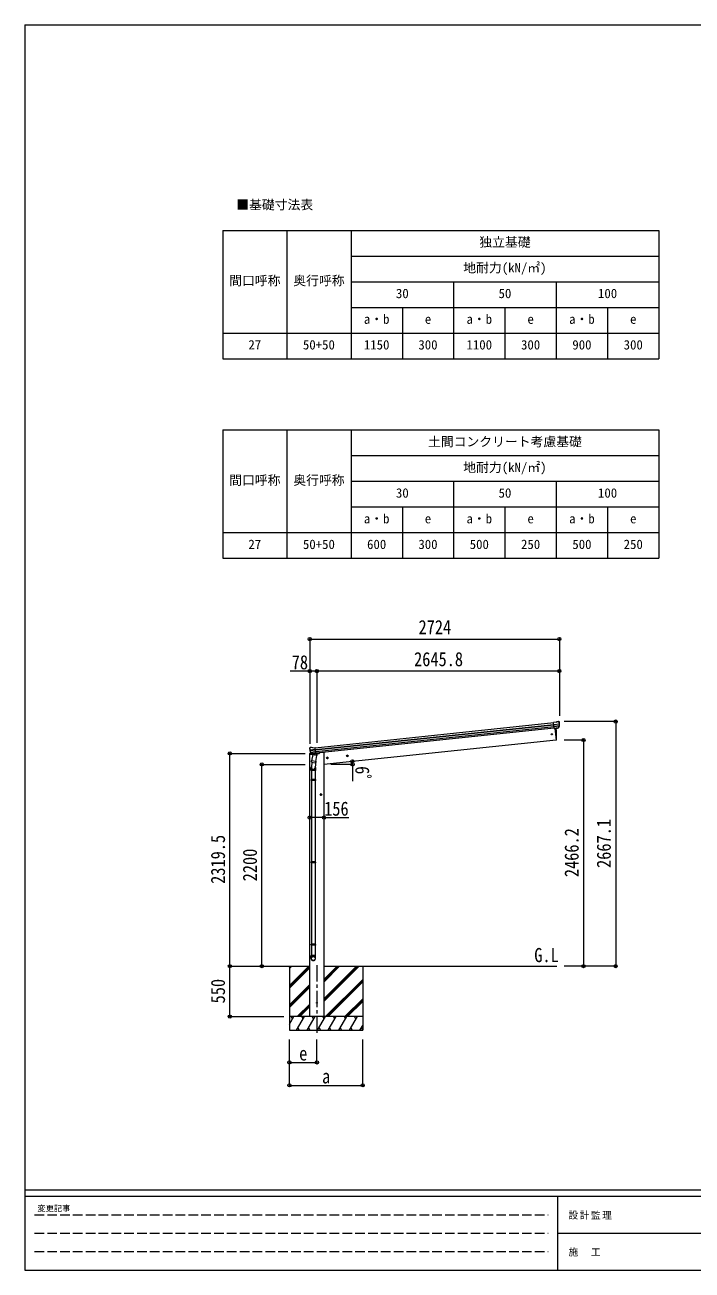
# Model space of a CAD drawing. Units: millimetres at full size, sheet at 1:35; some dimension numbers follow another scale. Extents: x -9837 to 9837, y -6790 to 6790.
# Drawn here: x -9837 to -2556, y -6790 to 6790 of the extents above; entities that cross this region are included whole.
import ezdxf
from ezdxf.enums import TextEntityAlignment as Align

# ---------------------------------------------------------------- set-up
doc = ezdxf.new("R2010")
doc.units = ezdxf.units.MM
doc.header["$LTSCALE"] = 35
doc.header["$PDMODE"] = 32
doc.header["$PDSIZE"] = 35
doc.linetypes.add('CHAIN1', pattern=[8, 5, -1, 1, -1])
doc.linetypes.add('DASHED3', pattern=[4, 3, -1])
for name, color, linetype, lineweight in [('0-0_0', 7, 'Continuous', 9), ('0-1_本体', 5, 'CHAIN1', 9), ('0-3_ELV2', 4, 'Continuous', 9), ('0-6_OTH_LINE', 6, 'Continuous', 9), ('0-9_OUTLINE', 7, 'Continuous', 9), ('0-E_DET2', 7, 'Continuous', 18), ('F-0_240', 7, 'Continuous', 9)]:
    doc.layers.add(name, color=color, linetype=linetype, lineweight=lineweight)
doc.layers.add('0-7_SHAPE', color=7, linetype='Continuous')
doc.styles.add('ＭＳ ゴシック', font='')
doc.styles.get('ＭＳ ゴシック').set_extended_font_data('MS Gothic')

msp = doc.modelspace()

# ---------------------------------------------------------------- linework, layer by layer
at = {"layer": '0-0_0'}
for p, q in [((-7179.64, -3475.1), (-6728.5, -3475.1)), ((-6950.75, -3475.1), (-6950.75, -4175.1)), ((-6950.75, -3686.33), (-6739.52, -3475.1)), ((-6950.75, -3502.48), (-6923.37, -3475.1)), ((-6950.75, -3488.34), (-6937.51, -3475.1)), ((-6950.75, -3700.47), (-6728.5, -3478.22)), ((-6950.75, -3714.61), (-6728.5, -3492.37)), ((-6573, -3475.1), (-4033.05, -3475.1)), ((-6573, -3857.36), (-6190.74, -3475.1)), ((-6573, -3829.08), (-6219.02, -3475.1)), ((-6573, -3843.22), (-6204.88, -3475.1)), ((-6573, -3645.23), (-6402.87, -3475.1)), ((-6573, -3631.09), (-6417.01, -3475.1)), ((-6573, -3616.95), (-6431.16, -3475.1)), ((-6150.75, -3475.1), (-6150.75, -4175.1)), ((-6556.9, -4025.1), (-6150.75, -3618.96)), ((-6542.75, -4025.1), (-6150.75, -3633.11)), ((-6528.61, -4025.1), (-6150.75, -3647.25)), ((-6950.75, -3898.46), (-6728.5, -3676.21)), ((-6950.75, -3912.6), (-6728.5, -3690.35)), ((-6950.75, -3926.75), (-6728.5, -3704.5)), ((-6865.26, -4025.1), (-6728.5, -3888.34)), ((-6851.12, -4025.1), (-6728.5, -3902.49)), ((-6836.98, -4025.1), (-6728.5, -3916.63)), ((-6344.76, -4025.1), (-6150.75, -3831.09)), ((-6330.62, -4025.1), (-6150.75, -3845.24)), ((-6316.48, -4025.1), (-6150.75, -3859.38)), ((-6150.75, -4025.1), (-6950.75, -4025.1)), ((-6950.75, -4108.93), (-6902.35, -4025.1)), ((-6917.36, -4051.08), (-6932.36, -4025.1)), ((-6873.49, -4175.1), (-6786.88, -4025.1)), ((-6801.89, -4051.08), (-6816.89, -4025.1)), ((-6758.02, -4175.1), (-6671.41, -4025.1)), ((-6686.42, -4051.08), (-6701.42, -4025.1)), ((-6642.55, -4175.1), (-6555.94, -4025.1)), ((-6570.95, -4051.08), (-6585.95, -4025.1)), ((-6527.08, -4175.1), (-6440.47, -4025.1)), ((-6455.48, -4051.08), (-6470.48, -4025.1)), ((-6411.61, -4175.1), (-6325, -4025.1)), ((-6355, -4025.1), (-6340, -4051.08)), ((-6296.14, -4175.1), (-6209.53, -4025.1)), ((-6224.53, -4051.08), (-6239.54, -4025.1)), ((-6950.75, -4175.1), (-6150.75, -4175.1)), ((-6858.49, -4149.12), (-6843.49, -4175.1)), ((-6743.02, -4149.12), (-6728.02, -4175.1)), ((-6627.55, -4149.12), (-6612.55, -4175.1)), ((-6512.08, -4149.12), (-6497.08, -4175.1)), ((-6396.61, -4149.12), (-6381.61, -4175.1)), ((-6281.14, -4149.12), (-6266.14, -4175.1)), ((-6180.67, -4175.1), (-6150.75, -4123.29)), ((-6165.67, -4149.12), (-6150.75, -4174.95))]:
    msp.add_line(p, q, dxfattribs=at)
at = {"layer": '0-1_本体'}
msp.add_line((-6650.75, -3466.11), (-6650.75, -4225.32), dxfattribs=at)
at = {"layer": '0-3_ELV2'}
for p, q in [((-4040.53, -814.87), (-4028.93, -807.9)), ((-4027.7, -807.48), (-4014.22, -806.07)), ((-4010.55, -807.15), (-4010.55, -807.15)), ((-4010.55, -807.15), (-4005.37, -811.35)), ((-4003.98, -815.05), (-4004.29, -813.2)), ((-6668.6, -1093.1), (-4066.85, -819.64)), ((-6666.61, -1111.99), (-4064.86, -838.54)), ((-6666.18, -1116.17), (-4064.42, -842.72)), ((-6664.08, -1136.03), (-4062.33, -862.58)), ((-4060.58, -879.31), (-6662.32, -1152.77)), ((-4040.53, -814.87), (-4067.06, -817.65)), ((-4060.27, -882.21), (-4067.06, -817.65)), ((-4064.9, -838.18), (-4005.16, -831.9)), ((-4004.68, -837.77), (-4064.28, -844.04)), ((-4005.52, -854.53), (-4062.55, -860.52)), ((-4006.91, -859.19), (-4062.08, -864.99)), ((-4016.92, -877.42), (-4060.29, -881.98)), ((-4060.27, -882.21), (-4050.33, -881.16)), ((-4053.39, -881.48), (-4040, -1008.87)), ((-4050.33, -881.16), (-4050.05, -881.22)), ((-4050.05, -881.22), (-4024.72, -878.56)), ((-4024.72, -878.56), (-4024.47, -878.44)), ((-4024.47, -878.44), (-4016.78, -877.63)), ((-4015.47, -875.77), (-4006.02, -857.47)), ((-4014.41, -876.19), (-4004.29, -857.94)), ((-4040, -1008.87), (-6573.5, -1275.15)), ((-4040, -1008.87), (-4037.95, -1008.58)), ((-6730.75, -1160.26), (-6731.65, -1167.09)), ((-6731.65, -1167.09), (-6697.92, -1163.55)), ((-6731.04, -1101.67), (-6731.12, -1099.8)), ((-6729.76, -1096.91), (-6730.45, -1097.77)), ((-6726.26, -1092.59), (-6729.76, -1096.91)), ((-6728.5, -4025.1), (-6728.5, -1166.76)), ((-6711.24, -1155.9), (-6728.09, -1157.67)), ((-6666.65, -1111.64), (-6726.39, -1117.92)), ((-6726.26, -1092.59), (-6726.26, -1092.58)), ((-6725.64, -1123.76), (-6666.03, -1117.49)), ((-6722.9, -1090.76), (-6722.9, -1090.76)), ((-6708.13, -1159.31), (-6721.82, -1143.56)), ((-6721.33, -1139.97), (-6664.3, -1133.98)), ((-6707.18, -1158.68), (-6720.23, -1142.74)), ((-6719, -1144.24), (-6663.83, -1138.44)), ((-6697.82, -1159.42), (-6705.51, -1160.23)), ((-6705.42, -1159.99), (-6662.04, -1155.43)), ((-6704.67, -1160.24), (-6703.11, -1160.07)), ((-6703.11, -1160.07), (-6665.57, -1156.13)), ((-6697.55, -1159.49), (-6697.82, -1159.42)), ((-6672.22, -1156.82), (-6697.55, -1159.49)), ((-6695.33, -1093.9), (-6668.81, -1091.11)), ((-6671.97, -1156.71), (-6672.22, -1156.82)), ((-6662.02, -1155.66), (-6671.97, -1156.71)), ((-6662.02, -1155.66), (-6668.81, -1091.11)), ((-6665.57, -1156.13), (-6664, -1155.96)), ((-6657.9, -1159.34), (-6628.64, -1156.27)), ((-6623.78, -1148.72), (-6624.2, -1151.95)), ((-6537.57, -1196.46), (-6543.65, -1200.87)), ((-6543.65, -1200.87), (-6542.86, -1208.34)), ((-6542.86, -1208.34), (-6536, -1211.39)), ((-6530.72, -1199.51), (-6537.57, -1196.46)), ((-6318.78, -1173.47), (-6324.85, -1177.88)), ((-6324.85, -1177.88), (-6324.07, -1185.34)), ((-6324.07, -1185.34), (-6317.21, -1188.39)), ((-6311.92, -1176.52), (-6318.78, -1173.47)), ((-6607, -1597.15), (-6613.5, -1600.9)), ((-6613.5, -1600.9), (-6613.5, -1608.41)), ((-6613.5, -1608.41), (-6607, -1612.16)), ((-6600.5, -1600.9), (-6607, -1597.15))]:
    msp.add_line(p, q, dxfattribs=at)
for points in [[(-6709.41, -1089.34), (-6709.41, -1089.34), (-6722.9, -1090.76)], [(-6695.33, -1093.9), (-6708.12, -1089.49), (-6708.12, -1089.49)], [(-6573, -4025.1), (-6573, -1146.1), (-6593, -1146.1), (-6623.86, -1149.34)], [(-6536, -1211.39), (-6529.93, -1206.98), (-6530.72, -1199.51)], [(-6317.21, -1188.39), (-6311.14, -1183.98), (-6311.92, -1176.52)], [(-6607, -1612.16), (-6600.5, -1608.41), (-6600.5, -1600.9)]]:
    msp.add_lwpolyline(points, dxfattribs=at)
for centre, radius in [((-4086.79, -946.32), 6.5), ((-6536.79, -1203.93), 8.5), ((-6536.79, -1203.93), 7.7), ((-6536.79, -1203.93), 6.5), ((-6317.99, -1180.93), 8.5), ((-6317.99, -1180.93), 7.7), ((-6317.99, -1180.93), 6.5), ((-6607, -1604.65), 8.5), ((-6607, -1604.65), 7.7), ((-6607, -1604.65), 6.5), ((-6650.75, -3875.1), 4.5)]:
    msp.add_circle(centre, radius, dxfattribs=at)
for centre, radius, start, end in [((-4027.39, -810.47), 3, 96.02369, 120.97631), ((-4013.7, -811.04), 5, 51.04426, 95.95574), ((-4197.54, -836.7), 192.44, 1.4271, 6.57578), ((-4934.6, -968.66), 900, 357.63919, 5.64987), ((-4017.03, -874.74), 2.99, 285.2717, 331.00739), ((-4008.68, -856.09), 3, 332.69111, 354.20009), ((-4204.88, -836.16), 200.2, 354.20009, 359.53883), ((-3959.89, -829.79), 45.32, 182.67122, 185.64518), ((-4004.49, -839.11), 1.35, 95.1605, 97.91927), ((-4001.89, -837.55), 2.74, 179.02151, 184.43412), ((-4006.92, -856.48), 3, 331, 354.13916), ((-4204.88, -836.16), 202, 354.13916, 6), ((-4038.36, -1005.61), 3, 278, 357.63919), ((-6530.15, -1080.56), 202, 186, 197.86084), ((-6727.78, -1160.65), 3, 96, 172.5), ((-6537.21, -1082.61), 192.44, 185.42422, 190.5729), ((-6771.11, -1125.26), 45.32, 6.35482, 9.32878), ((-6722.37, -1095.73), 5, 96.04426, 140.95574), ((-6728.41, -1124.12), 2.74, 7.56588, 12.97849), ((-6725.54, -1125.1), 1.35, 94.08073, 96.8395), ((-6530.15, -1080.56), 200.2, 192.46117, 197.79991), ((-6719.56, -1141.59), 3, 197.86084, 221), ((-6717.91, -1140.84), 3, 197.79991, 219.30889), ((-6709.1, -1092.33), 3, 71.02369, 95.97631), ((-6705.87, -1157.35), 2.99, 220.99261, 266.7283), ((-6704.72, -1159.74), 0.5, 240.73754, 276), ((-6664.05, -1155.46), 0.5, 276, 311.26246), ((-6629.16, -1151.29), 5, 276, 352.5)]:
    msp.add_arc(centre, radius, start, end, dxfattribs=at)
for centre, major_axis, ratio, start_param, end_param in [((-4006.24, -814.65), (-0.87, 5.91), 0.020485, 0.67143203, 1.56913061), ((-4011.64, -810.13), (5.88, -1.31), 0.24881, 0.46058498, 0.46410383), ((-4007.26, -813.68), (-2.34, 1.9), 0.995767, 3.98597162, 4.71238898), ((-4017.23, -874.44), (-0.11, 3), 0.642905, 3.24593831, 4.20392797), ((-4017.1, -874.65), (1.66, -2.51), 0.997631, 5.80419048, 5.89294842), ((-4017.17, -874.54), (3.53, -2.11), 0.650902, 5.25614477, 5.32895537), ((-4014.8, -874.19), (1.08, 3.13), 0.040856, 2.11350352, 2.14162489), ((-4202.57, -858.11), (-20.92, 199.05), 0.994373, 4.71137894, 4.7277536), ((-6527.84, -1102.5), (-20.92, 199.05), 0.994373, 4.71137894, 4.7277536), ((-6728.12, -1099.65), (1.9, 2.34), 0.995767, 1.57079633, 2.29721369), ((-6724.58, -1095.27), (-5.48, -2.51), 0.24881, 5.81908147, 5.82260033), ((-6728.91, -1100.81), (-0.38, 5.97), 0.020485, 4.7140547, 5.61175327), ((-6527.84, -1102.5), (-20.92, 199.05), 0.994373, 1.55543171, 1.57180637), ((-6708.17, -1157.27), (-1.71, 2.84), 0.040856, 4.14156042, 4.16968179), ((-6705.73, -1157.02), (-0.51, 2.96), 0.642905, 2.07925734, 3.03724699), ((-6705.78, -1157.12), (-3.02, -2.79), 0.650902, 0.95422993, 1.02704053), ((-6705.82, -1157.24), (-1.1, -2.8), 0.997631, 0.39023689, 0.47899483)]:
    msp.add_ellipse(centre, major_axis=major_axis, ratio=ratio, start_param=start_param, end_param=end_param, dxfattribs=at)
at = {"layer": '0-6_OTH_LINE'}
for p, q in [((-6728.5, 91.95), (-6728.5, -1049.12)), ((-6728.5, 91.95), (-4004.96, 91.95)), ((-4004.96, 91.95), (-4004.96, -745.23)), ((-6728.5, -257.05), (-6728.5, -745.23)), ((-4004.96, -257.05), (-6650.75, -257.05)), ((-6650.75, -257.05), (-6650.75, -1040.95)), ((-4004.96, -257.05), (-4004.96, -745.23)), ((-3390.26, -808.05), (-3954.12, -808.05)), ((-3390.26, -808.05), (-3390.26, -3475.1)), ((-3741.26, -1008.87), (-3954.12, -1008.87)), ((-3741.26, -1008.87), (-3741.26, -3475.1)), ((-7600.75, -3475.1), (-7600.75, -1155.61)), ((-7600.75, -1155.61), (-6779, -1155.61)), ((-7251.75, -3475.1), (-7251.75, -1275.1)), ((-7251.75, -1275.1), (-6779, -1275.1)), ((-6573, -1854.65), (-6728.5, -1854.65)), ((-7600.75, -3475.1), (-7010.36, -3475.1)), ((-7600.75, -4025.1), (-7600.75, -3475.1)), ((-7251.75, -3475.1), (-7010.36, -3475.1)), ((-3741.26, -3475.1), (-3954.12, -3475.1)), ((-3390.26, -3475.1), (-3954.12, -3475.1)), ((-7600.75, -4025.1), (-7010.36, -4025.1)), ((-6950.75, -4775.1), (-6950.75, -4276.1)), ((-6950.75, -4525.1), (-6950.75, -4276.1)), ((-6650.75, -4525.1), (-6650.75, -4276.1)), ((-6150.75, -4775.1), (-6150.75, -4276.1)), ((-6950.75, -4525.1), (-6650.75, -4525.1)), ((-6950.75, -4775.1), (-6150.75, -4775.1))]:
    msp.add_line(p, q, dxfattribs=at)
at = {"layer": '0-6_OTH_LINE', "lineweight": 18}
for p, q in [((-6261.35, -1275.15), (-6499.14, -1275.15)), ((-6261.35, -1275.15), (-6261.35, -1456.66)), ((-6573, -1854.65), (-6300.96, -1854.65))]:
    msp.add_line(p, q, dxfattribs=at)
at = {"layer": '0-6_OTH_LINE'}
msp.add_lwpolyline([(-6650.75, -257.05), (-6728.5, -257.05), (-6942.03, -257.05)], dxfattribs=at)
msp.add_arc((-6499.14, -1275.15), 237.79, 0, 7.8733, dxfattribs=at)
for p in [(-6728.5, 91.95), (-4004.96, 91.95), (-6728.5, -257.05), (-6650.75, -257.05), (-4004.96, -257.05), (-3390.26, -808.05), (-3741.26, -1008.87), (-7600.75, -1155.61), (-7251.75, -1275.1), (-6263.59, -1242.58), (-6261.35, -1275.15), (-6728.5, -1854.65), (-6573, -1854.65), (-7600.75, -3475.1), (-7251.75, -3475.1), (-3741.26, -3475.1), (-3390.26, -3475.1), (-7600.75, -4025.1), (-6950.75, -4525.1), (-6650.75, -4525.1), (-6950.75, -4775.1), (-6150.75, -4775.1)]:
    msp.add_point(p, dxfattribs=at)
at = {"layer": '0-9_OUTLINE'}
for p, q in [((-6694.69, -1168.6), (-6708.05, -1234.25)), ((-6704.67, -1160.24), (-6664, -1155.96)), ((-6701.31, -1160.54), (-6701.46, -1161.26)), ((-6700.85, -1162.39), (-6676.09, -1172.15)), ((-6649.81, -1177.73), (-6694.69, -1168.6)), ((-6692.51, -1165.68), (-6693.17, -1168.91)), ((-6671.7, -1157.16), (-6674.62, -1171.51)), ((-6663.17, -1243.38), (-6649.81, -1177.73)), ((-6662.19, -1154.08), (-6661.26, -1154.27)), ((-6661.26, -1154.27), (-6650.06, -1171.19)), ((-6650.06, -1171.19), (-6651.33, -1177.42)), ((-6713.35, -1342.43), (-6713.35, -1308.07)), ((-6667.35, -1342.43), (-6713.35, -1342.43)), ((-6711.35, -1342.43), (-6711.35, -1439.17)), ((-6705.64, -1249.54), (-6711.2, -1305.26)), ((-6710.52, -1246.5), (-6708.03, -1234.26)), ((-6710.31, -1247.9), (-6710.31, -1247.9)), ((-6708.98, -1248.86), (-6668.02, -1257.19)), ((-6663.17, -1243.38), (-6708.05, -1234.25)), ((-6662.73, -1241.25), (-6669.38, -1308.99)), ((-6669.35, -1342.43), (-6669.35, -1439.17)), ((-6667.35, -1307.77), (-6667.35, -1342.43)), ((-6663.18, -1243.38), (-6665.72, -1255.85)), ((-6713.35, -1441.17), (-6712.35, -1439.17)), ((-6667.35, -1441.17), (-6713.35, -1441.17)), ((-6667.35, -1449.17), (-6713.35, -1449.17)), ((-6668.35, -1439.17), (-6712.35, -1439.17)), ((-6668.35, -1451.17), (-6712.35, -1451.17)), ((-6711.35, -1451.17), (-6711.35, -2337.36)), ((-6669.35, -1451.17), (-6669.35, -2337.36)), ((-6667.35, -1441.17), (-6668.35, -1439.17)), ((-6667.35, -1449.17), (-6668.35, -1451.17)), ((-6667.35, -1441.17), (-6667.35, -1449.17)), ((-6713.35, -2339.36), (-6712.35, -2337.36)), ((-6667.35, -2339.36), (-6713.35, -2339.36)), ((-6667.35, -2347.36), (-6713.35, -2347.36)), ((-6668.35, -2337.36), (-6712.35, -2337.36)), ((-6668.35, -2349.36), (-6712.35, -2349.36)), ((-6711.35, -2349.36), (-6711.35, -3235.54)), ((-6669.35, -2349.36), (-6669.35, -3235.54)), ((-6667.35, -2339.36), (-6668.35, -2337.36)), ((-6667.35, -2347.36), (-6668.35, -2349.36)), ((-6667.35, -2339.36), (-6667.35, -2347.36)), ((-6713.35, -3237.54), (-6712.35, -3235.54)), ((-6667.35, -3237.54), (-6713.35, -3237.54)), ((-6667.35, -3245.54), (-6713.35, -3245.54)), ((-6668.35, -3235.54), (-6712.35, -3235.54)), ((-6668.35, -3247.54), (-6712.35, -3247.54)), ((-6711.35, -3247.54), (-6711.35, -3357.54)), ((-6669.35, -3247.54), (-6669.35, -3357.54)), ((-6667.35, -3237.54), (-6668.35, -3235.54)), ((-6667.35, -3245.54), (-6668.35, -3247.54)), ((-6667.35, -3237.54), (-6667.35, -3245.54)), ((-6713.35, -3391.69), (-6713.35, -3357.54)), ((-6667.35, -3357.54), (-6713.35, -3357.54)), ((-6667.35, -3391.69), (-6667.35, -3357.54))]:
    msp.add_line(p, q, dxfattribs=at)
for points in [[(-6713.35, -1441.17), (-6713.35, -1449.17), (-6712.35, -1451.17)], [(-6713.35, -2339.36), (-6713.35, -2347.36), (-6712.35, -2349.36)], [(-6713.35, -3237.54), (-6713.35, -3245.54), (-6712.35, -3247.54)]]:
    msp.add_lwpolyline(points, dxfattribs=at)
for centre, radius, start, end in [((-6704.72, -1159.74), 0.5, 240.73754, 276), ((-6701.8, -1160.44), 0.5, 348.5, 96), ((-6700.48, -1161.46), 1, 168.5, 248.5), ((-6675.62, -1171.23), 1.03, 242.53897, 344.46569), ((-6671.12, -1157.32), 0.604, 93.09842, 164.70595), ((-6664.05, -1155.46), 0.5, 276, 311.26246), ((-6683.35, -1308.07), 30, 177.45142, 180), ((-6708.62, -1246.93), 1.95, 167.54017, 209.97766), ((-6708.58, -1246.9), 2, 209.90962, 258.5), ((-6667.62, -1255.24), 2, 258.5, 341.96843)]:
    msp.add_arc(centre, radius, start, end, dxfattribs=at)
for centre, major_axis, ratio, start_param, end_param in [((-6690.35, -1307.77), (23, 0), 0.996195, 2.62193603, 6.60747969), ((-6690.35, -1307.77), (21, 0), 0.996195, 3.02154981, 6.2247991), ((-6690.35, -3389.94), (-23, 0), 0.996195, 3.14159265, 6.28318531), ((-6690.35, -3391.69), (-23, 0), 0.996195, 3.14159265, 6.28318531), ((-6690.35, -3391.69), (0, -23.43), 0.981806, 4.71238898, 7.85398163)]:
    msp.add_ellipse(centre, major_axis=major_axis, ratio=ratio, start_param=start_param, end_param=end_param, dxfattribs=at)
msp.add_ellipse((-6690.35, -3391.69), major_axis=(21, 0), ratio=0.996195, dxfattribs=at)
at = {"layer": '0-E_DET2'}
for p, q in [((-7678.34, 4549.39), (-7678.34, 3149.39)), ((-7678.34, 4549.39), (-2920.78, 4549.39)), ((-6978.34, 4549.39), (-6978.34, 3149.39)), ((-6278.34, 4549.39), (-6278.34, 3149.39)), ((-2918.34, 4549.39), (-2918.34, 3149.39)), ((-6278.34, 4269.39), (-2920.78, 4269.39)), ((-6278.34, 3989.39), (-2920.78, 3989.39)), ((-5158.34, 3989.39), (-5158.34, 3149.39)), ((-4038.34, 3989.39), (-4038.34, 3149.39)), ((-6278.34, 3709.39), (-2920.78, 3709.39)), ((-5718.34, 3709.39), (-5718.34, 3149.39)), ((-4598.34, 3709.39), (-4598.34, 3149.39)), ((-3478.34, 3709.39), (-3478.34, 3149.39)), ((-7678.34, 3429.39), (-2920.78, 3429.39)), ((-7678.34, 3149.39), (-2920.78, 3149.39)), ((-7678.34, 2373.18), (-7678.34, 973.18)), ((-7678.34, 2373.18), (-2920.78, 2373.18)), ((-6978.34, 2373.18), (-6978.34, 973.18)), ((-6278.34, 2373.18), (-6278.34, 973.18)), ((-2918.34, 2373.18), (-2918.34, 973.18)), ((-6278.34, 2093.18), (-2920.78, 2093.18)), ((-6278.34, 1813.18), (-2920.78, 1813.18)), ((-5158.34, 1813.18), (-5158.34, 973.18)), ((-4038.34, 1813.18), (-4038.34, 973.18)), ((-6278.34, 1533.18), (-2920.78, 1533.18)), ((-5718.34, 1533.18), (-5718.34, 973.18)), ((-4598.34, 1533.18), (-4598.34, 973.18)), ((-3478.34, 1533.18), (-3478.34, 973.18)), ((-7678.34, 1253.18), (-2920.78, 1253.18)), ((-7678.34, 973.18), (-2920.78, 973.18))]:
    msp.add_line(p, q, dxfattribs=at)
at = {"layer": 'F-0_240', "color": 5}
for p, q in [((-9837.4, 6790), (-9837.4, -6790)), ((-9837.4, 6790), (9342.6, 6790)), ((-9837.4, -5915), (9342.6, -5915)), ((-9837.4, -5985), (6231.38, -5985)), ((-4023.62, -5985), (-4023.62, -6790)), ((-4023.62, -6387.5), (3151.38, -6387.5)), ((-9837.4, -6790), (9342.6, -6790))]:
    msp.add_line(p, q, dxfattribs=at)
at = {"layer": 'F-0_240', "color": 4, "linetype": 'DASHED3'}
for p, q in [((-9732.4, -6186.25), (-4128.62, -6186.25)), ((-9732.4, -6387.5), (-4128.62, -6387.5)), ((-9732.4, -6588.75), (-4128.62, -6588.75))]:
    msp.add_line(p, q, dxfattribs=at)

# ---------------------------------------------------------------- texts
at = {"layer": '0-6_OTH_LINE', "color": 7, "style": 'ＭＳ ゴシック', "width": 0.85}
for s, p in [('2724', (-5541.73, 98.95)), ('78', (-6925.38, -284.32)), ('2645.8', (-5590.35, -250.05)), ('156', (-6571.58, -1880.42)), ('e', (-6844.5, -4550.1)), ('a', (-6594.5, -4800.1))]:
    msp.add_text(s, height=154, dxfattribs=at).set_placement(p, align=Align.BOTTOM_LEFT)
for s, rotation, p in [('6ﾟ', 270, (-6276.81, -1294.18)), ('2667.1', 90, (-3397.26, -2404.07)), ('2466.2', 90, (-3748.26, -2504.49)), ('2319.5', 90, (-7607.75, -2577.86)), ('2200', 90, (-7258.75, -2550.1)), ('550', 90, (-7607.75, -3881.35))]:
    msp.add_text(s, height=154, rotation=rotation, dxfattribs=at).set_placement(p, align=Align.BOTTOM_LEFT)
at = {"layer": '0-7_SHAPE', "style": 'ＭＳ ゴシック', "width": 0.85}
msp.add_text('G.L', height=154, dxfattribs=at).set_placement((-4278.76, -3477.3), align=Align.BOTTOM_LEFT)
at = {"layer": '0-E_DET2', "style": 'ＭＳ ゴシック'}
for s, p in [('■基礎寸法表', (-7530.92, 4747.4)), ('独立基礎', (-4878.34, 4339.39)), ('地耐力(kN/㎡)', (-5053.34, 4059.39)), ('間口呼称', (-7608.34, 3919.39)), ('奥行呼称', (-6908.34, 3919.39)), ('30', (-5788.34, 3779.39)), ('50', (-4668.34, 3779.39)), ('100', (-3583.34, 3779.39)), ('a・b', (-6138.34, 3499.39)), ('e', (-5473.34, 3499.39)), ('a・b', (-5018.34, 3499.39)), ('e', (-4353.34, 3499.39)), ('a・b', (-3898.34, 3499.39)), ('e', (-3233.34, 3499.39)), ('27', (-7398.34, 3219.39)), ('50+50', (-6803.34, 3219.39)), ('1150', (-6138.34, 3219.39)), ('300', (-5543.34, 3219.39)), ('1100', (-5018.34, 3219.39)), ('300', (-4423.34, 3219.39)), ('900', (-3863.34, 3219.39)), ('300', (-3303.34, 3219.39)), ('土間コンクリート考慮基礎', (-5438.34, 2163.18)), ('地耐力(kN/㎡)', (-5053.34, 1883.18)), ('間口呼称', (-7608.34, 1743.18)), ('奥行呼称', (-6908.34, 1743.18)), ('30', (-5788.34, 1603.18)), ('50', (-4668.34, 1603.18)), ('100', (-3583.34, 1603.18)), ('a・b', (-6138.34, 1323.18)), ('e', (-5473.34, 1323.18)), ('a・b', (-5018.34, 1323.18)), ('e', (-4353.34, 1323.18)), ('a・b', (-3898.34, 1323.18)), ('e', (-3233.34, 1323.18)), ('27', (-7398.34, 1043.18)), ('50+50', (-6803.34, 1043.18)), ('600', (-6103.34, 1043.18)), ('300', (-5543.34, 1043.18)), ('500', (-4983.34, 1043.18)), ('250', (-4423.34, 1043.18)), ('500', (-3863.34, 1043.18)), ('250', (-3303.34, 1043.18))]:
    msp.add_text(s, height=102.6, dxfattribs=at).set_placement(p, align=Align.BOTTOM_LEFT)
at = {"layer": 'F-0_240', "style": 'ＭＳ ゴシック'}
msp.add_text('変更記事', height=64.15, dxfattribs=at).set_placement((-9700.64, -6168.75), align=Align.BOTTOM_LEFT)
at = {"layer": 'F-0_240', "char_height": 76.98, "attachment_point": 7, "style": 'ＭＳ ゴシック'}
for s, insert in [('\\T1.17;設計監理', (-3905.41, -6238.75)), ('\\T1.17;施\u3000工', (-3905.41, -6641.25))]:
    msp.add_mtext(s, dxfattribs=dict(at, insert=insert))

doc.saveas('drawing.dxf')
